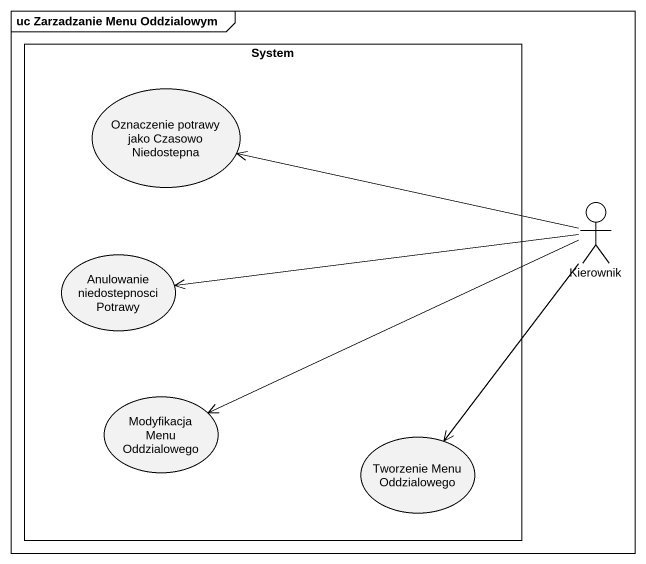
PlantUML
@startuml
mainframe uc Zarzadzanie Menu Oddzialowym
rectangle System {
  usecase "Oznaczenie potrawy jako Czasowo Niedostepna" as Oznaczenie_potrawy_jako
  usecase "Anulowanie niedostepnosci Potrawy" as Anulowanie_niedostepnosci
  usecase "Modyfikacja Menu Oddzialowego" as Modyfikacja_Menu
  usecase "Tworzenie Menu Oddzialowego" as Tworzenie_Menu_Oddzialowego
}
actor Kierownik
Kierownik -left-> Oznaczenie_potrawy_jako
Kierownik -left-> Anulowanie_niedostepnosci
Kierownik -left-> Modyfikacja_Menu
Kierownik --> Tworzenie_Menu_Oddzialowego
@enduml
